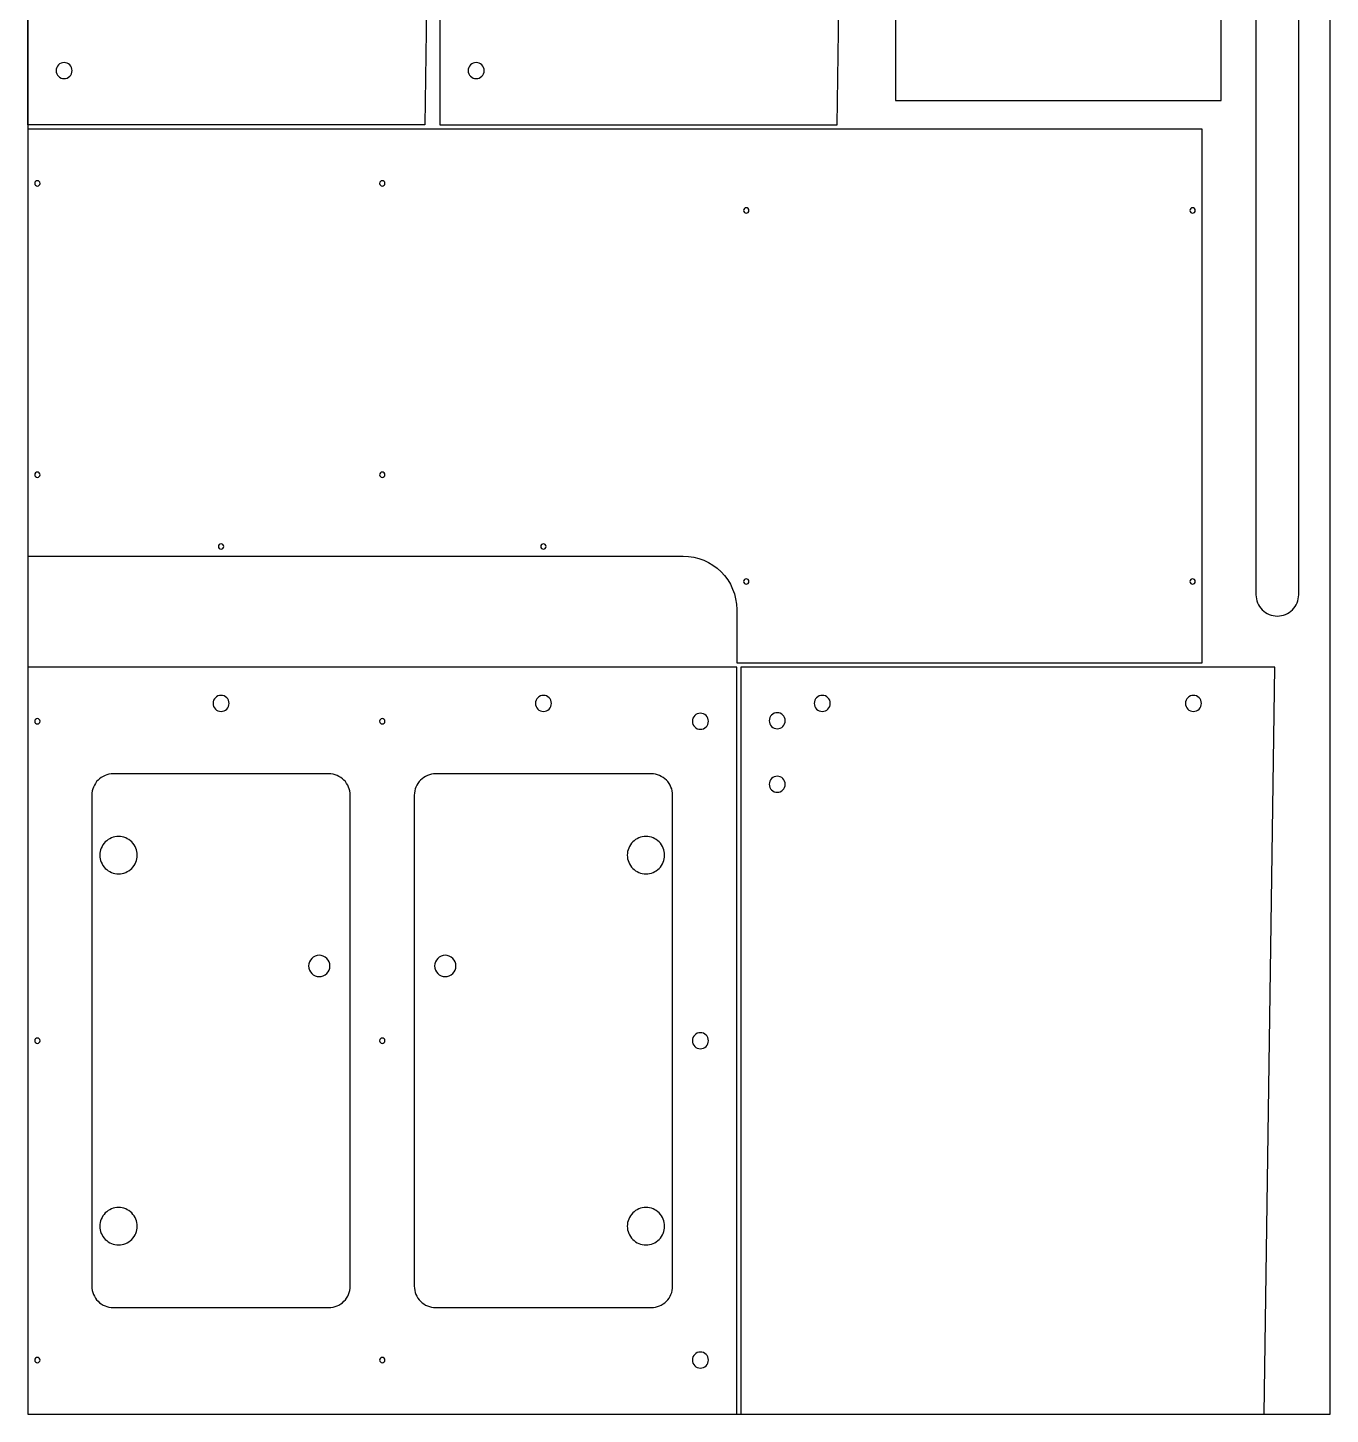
# Model space of a CAD drawing. Extents: x -767 to 4980, y -439 to 2808.
# Drawn here: x 3760 to 4980, y 0 to 1299 of the extents above; entities that cross this region are included whole.
import ezdxf

# ---------------------------------------------------------------- set-up
doc = ezdxf.new("R2010")
doc.units = 0
doc.layers.add('LAYER_1', color=18, linetype='CONTINUOUS')
doc.layers.add('T5_LOGOLAYER_2', color=18, linetype='CONTINUOUS')

msp = doc.modelspace()

# ---------------------------------------------------------------- linework, layer by layer
at = {"layer": 'LAYER_1'}
for points in [[(3760.4, 0), (4980.4, 0), (4980.4, 2440), (3760.4, 2440)], [(4573.1, 1230.8), (4878.1, 1230.8), (4878.1, 1612.8), (4573.1, 1612.8)], [(4424.4, 0), (4424.4, 700), (3760.4, 700), (3760.4, 0)], [(4918.4, 0), (4928.4, 700), (4428.4, 700), (4428.4, 0)]]:
    msp.add_lwpolyline(points, close=True, dxfattribs=at)
for points in [[(4910.8, 767.8, 0.414214), (4930.8, 747.8, 0.414214), (4950.8, 767.8), (4950.8, 1487.8, 0.414214), (4930.8, 1507.8, 0.414214), (4910.8, 1487.8)], [(3794.4, 1266.3, 0.414214), (3786.9, 1258.8, 0.414214), (3794.4, 1251.3, 0.414214), (3801.9, 1258.8, 0.414214)], [(4180.4, 1266.3, 0.414214), (4172.9, 1258.8, 0.414214), (4180.4, 1251.3, 0.414214), (4187.9, 1258.8, 0.414214)], [(3760.4, 804), (4374.4, 804, -0.414214), (4424.4, 754), (4424.4, 704), (4860.4, 704), (4860.4, 1204), (3760.4, 1204)], [(3769.4, 1155.7, 0.414214), (3766.9, 1153.2, 0.414214), (3769.4, 1150.7, 0.414214), (3771.9, 1153.2, 0.414214)], [(4092.4, 1155.7, 0.414214), (4089.9, 1153.2, 0.414214), (4092.4, 1150.7, 0.414214), (4094.9, 1153.2, 0.414214)], [(4433.4, 1130.3, 0.414214), (4430.9, 1127.8, 0.414214), (4433.4, 1125.3, 0.414214), (4435.9, 1127.8, 0.414214)], [(4851.4, 1130.3, 0.414214), (4848.9, 1127.8, 0.414214), (4851.4, 1125.3, 0.414214), (4853.9, 1127.8, 0.414214)], [(3769.4, 882.7, 0.414214), (3766.9, 880.2, 0.414214), (3769.4, 877.7, 0.414214), (3771.9, 880.2, 0.414214)], [(4092.4, 882.7, 0.414214), (4089.9, 880.2, 0.414214), (4092.4, 877.7, 0.414214), (4094.9, 880.2, 0.414214)], [(3941.4, 815.5, 0.414214), (3938.9, 813, 0.414214), (3941.4, 810.5, 0.414214), (3943.9, 813, 0.414214)], [(4243.4, 815.5, 0.414214), (4240.9, 813, 0.414214), (4243.4, 810.5, 0.414214), (4245.9, 813, 0.414214)], [(4433.4, 782.7, 0.414214), (4430.9, 780.2, 0.414214), (4433.4, 777.7, 0.414214), (4435.9, 780.2, 0.414214)], [(4851.4, 782.7, 0.414214), (4848.9, 780.2, 0.414214), (4851.4, 777.7, 0.414214), (4853.9, 780.2, 0.414214)], [(3941.4, 673.5, 0.414214), (3933.9, 666, 0.414214), (3941.4, 658.5, 0.414214), (3948.9, 666, 0.414214)], [(4243.4, 673.5, 0.414214), (4235.9, 666, 0.414214), (4243.4, 658.5, 0.414214), (4250.9, 666, 0.414214)], [(4504.6, 673.5, 0.414214), (4497.1, 666, 0.414214), (4504.6, 658.5, 0.414214), (4512.1, 666, 0.414214)], [(4852.2, 673.5, 0.414214), (4844.7, 666, 0.414214), (4852.2, 658.5, 0.414214), (4859.7, 666, 0.414214)], [(3769.4, 651.7, 0.414214), (3766.9, 649.2, 0.414214), (3769.4, 646.7, 0.414214), (3771.9, 649.2, 0.414214)], [(4092.4, 651.7, 0.414214), (4089.9, 649.2, 0.414214), (4092.4, 646.7, 0.414214), (4094.9, 649.2, 0.414214)], [(4390.4, 656.7, 0.414214), (4382.9, 649.2, 0.414214), (4390.4, 641.7, 0.414214), (4397.9, 649.2, 0.414214)], [(4462.4, 657.3, 0.414214), (4454.9, 649.8, 0.414214), (4462.4, 642.3, 0.414214), (4469.9, 649.8, 0.414214)], [(3820.4, 120, 0.414214), (3840.4, 100), (4042.4, 100, 0.414214), (4062.4, 120), (4062.4, 580, 0.414214), (4042.4, 600), (3840.4, 600, 0.414214), (3820.4, 580)], [(4122.4, 120, 0.414214), (4142.4, 100), (4344.4, 100, 0.414214), (4364.4, 120), (4364.4, 580, 0.414214), (4344.4, 600), (4142.4, 600, 0.414214), (4122.4, 580)], [(4462.4, 597.7, 0.414214), (4454.9, 590.2, 0.414214), (4462.4, 582.7, 0.414214), (4469.9, 590.2, 0.414214)], [(3845.4, 541.3, 0.414214), (3827.9, 523.8, 0.414214), (3845.4, 506.3, 0.414214), (3862.9, 523.8, 0.414214)], [(4339.4, 541.3, 0.414214), (4321.9, 523.8, 0.414214), (4339.4, 506.3, 0.414214), (4356.9, 523.8, 0.414214)], [(4033.4, 430, 0.414214), (4023.4, 420, 0.414214), (4033.4, 410, 0.414214), (4043.4, 420, 0.414214)], [(4151.4, 430, 0.414214), (4141.4, 420, 0.414214), (4151.4, 410, 0.414214), (4161.4, 420, 0.414214)], [(3769.4, 352.5, 0.414214), (3766.9, 350, 0.414214), (3769.4, 347.5, 0.414214), (3771.9, 350, 0.414214)], [(4092.4, 352.5, 0.414214), (4089.9, 350, 0.414214), (4092.4, 347.5, 0.414214), (4094.9, 350, 0.414214)], [(4390.4, 357.5, 0.414214), (4382.9, 350, 0.414214), (4390.4, 342.5, 0.414214), (4397.9, 350, 0.414214)], [(3845.4, 193.7, 0.414214), (3827.9, 176.2, 0.414214), (3845.4, 158.7, 0.414214), (3862.9, 176.2, 0.414214)], [(4339.4, 193.7, 0.414214), (4321.9, 176.2, 0.414214), (4339.4, 158.7, 0.414214), (4356.9, 176.2, 0.414214)], [(3769.4, 53.3, 0.414214), (3766.9, 50.8, 0.414214), (3769.4, 48.3, 0.414214), (3771.9, 50.8, 0.414214)], [(4092.4, 53.3, 0.414214), (4089.9, 50.8, 0.414214), (4092.4, 48.3, 0.414214), (4094.9, 50.8, 0.414214)], [(4390.4, 58.3, 0.414214), (4382.9, 50.8, 0.414214), (4390.4, 43.3, 0.414214), (4397.9, 50.8, 0.414214)]]:
    msp.add_lwpolyline(points, format="xyb", close=True, dxfattribs=at)
at = {"layer": 'T5_LOGOLAYER_2'}
for points in [[(4132.4, 1208), (3760.4, 1208), (3760.4, 1908), (4142.4, 1908)], [(4146.4, 1208), (4518.4, 1208), (4528.4, 1908), (4146.4, 1908)]]:
    msp.add_lwpolyline(points, close=True, dxfattribs=at)

doc.saveas('drawing.dxf')
